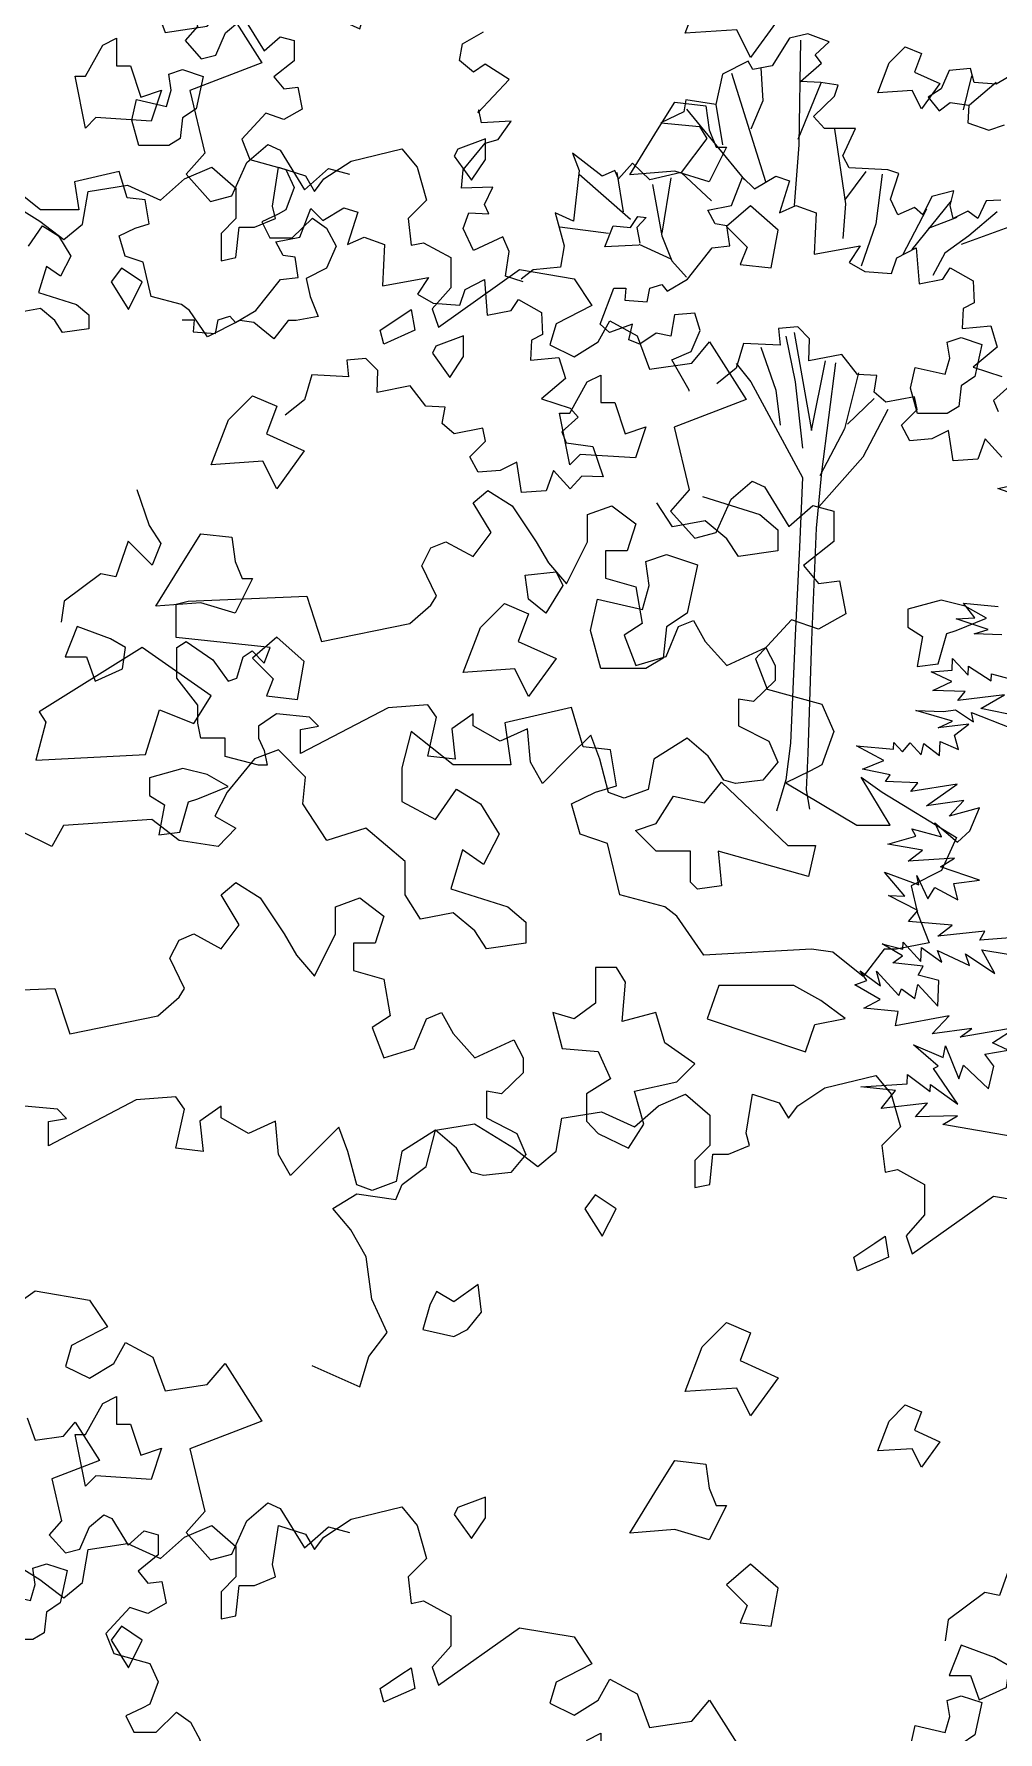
# Model space of a CAD drawing. Header units: inches. Extents: x 11.9 to 85.3, y 21.1 to 37.4.
# Drawn here: x 60.378 to 60.874, y 22.137 to 23.012 of the extents above; entities that cross this region are included whole.
import ezdxf

# ---------------------------------------------------------------- set-up
doc = ezdxf.new("R2010")
doc.units = ezdxf.units.IN
doc.header["$MEASUREMENT"] = 0
doc.layers.add('CAY', color=94, linetype='Continuous')
doc.layers.add('CAY-3', color=61, linetype='Continuous')

# ---------------------------------------------------------------- blocks, each defined once
blk = doc.blocks.new('A$C76451831')
at = {"layer": 'CAY'}
for p, q in [((3764, 1772.8), (3822.4, 1787)), ((3822.4, 1787), (3840.1, 1765.7)), ((3573, 1752.2), (3604.2, 1765.7)), ((3604.2, 1765.7), (3631.9, 1741.6)), ((3673.8, 1720.9), (3680.9, 1765.7)), ((3680.9, 1765.7), (3711.5, 1755.7)), ((3711.5, 1755.7), (3722.2, 1738)), ((3732.8, 1752.2), (3764, 1772.8)), ((3840.1, 1765.7), (3850.7, 1728)), ((3455.6, 1700.3), (3462.1, 1738)), ((3462.1, 1738), (3507.5, 1745.1)), ((3507.5, 1745.1), (3545.3, 1728)), ((3545.3, 1728), (3573, 1752.2)), ((3631.9, 1741.6), (3631.9, 1706.7)), ((3722.2, 1738), (3732.8, 1752.2)), ((3306.5, 1682.6), (3317.1, 1724.4)), ((3317.1, 1724.4), (3361.9, 1731.5)), ((3361.9, 1731.5), (3406.7, 1703.8)), ((3677.3, 1706.7), (3673.8, 1720.9)), ((3850.7, 1728), (3829.5, 1706.7)), ((3406.7, 1703.8), (3434.4, 1682.6)), ((3434.4, 1682.6), (3455.6, 1700.3)), ((3631.9, 1706.7), (3614.8, 1689.6)), ((3631.9, 1661.9), (3635.5, 1696.7)), ((3635.5, 1696.7), (3653.2, 1696.7)), ((3653.2, 1696.7), (3677.3, 1706.7)), ((3829.5, 1706.7), (3833, 1676.1)), ((3278.8, 1661.9), (3306.5, 1682.6)), ((3614.8, 1689.6), (3614.8, 1658.4)), ((3833, 1676.1), (3847.2, 1679)), ((3847.2, 1679), (3878.4, 1661.9)), ((3271.7, 1644.8), (3278.8, 1661.9)), ((3614.8, 1658.4), (3631.9, 1661.9)), ((3878.4, 1661.9), (3878.4, 1627.1)), ((3199.2, 1634.2), (3226.9, 1651.3)), ((3226.9, 1651.3), (3271.7, 1644.8)), ((3864.3, 1582.3), (3957.4, 1648.4)), ((3957.4, 1648.4), (4019.9, 1637.7)), ((3219.8, 1610), (3199.2, 1634.2)), ((3878.4, 1627.1), (3857.2, 1602.9)), ((3237.5, 1578.7), (3219.8, 1610)), ((3857.2, 1602.9), (3864.3, 1582.3)), ((3244, 1530.4), (3237.5, 1578.7)), ((2764.5, 1473.6), (2857.6, 1539.7)), ((2857.6, 1539.7), (2920.1, 1529)), ((2920.1, 1529), (2940.8, 1498.4)), ((3261.7, 1492), (3244, 1530.4)), ((2940.8, 1498.4), (2899.5, 1477.1)), ((3240.4, 1464.3), (3261.7, 1492)), ((2899.5, 1477.1), (2892.4, 1452.9)), ((2947.9, 1456.5), (2961.4, 1480.7)), ((2961.4, 1480.7), (2992.7, 1463.6)), ((2992.7, 1463.6), (3006.8, 1425.2)), ((3230.4, 1429.5), (3240.4, 1464.3)), ((2892.4, 1452.9), (2920.1, 1439.4)), ((2920.1, 1439.4), (2947.9, 1456.5)), ((3055.2, 1432.3), (3075.8, 1456.5)), ((3075.8, 1456.5), (3117.7, 1390.4)), ((3175, 1454.3), (3230.4, 1429.5)), ((3006.8, 1425.2), (3055.2, 1432.3)), ((3117.7, 1390.4), (3035.1, 1358.6)), ((3035.1, 1358.6), (3052.2, 1286.6)), ((3052.2, 1286.6), (3031, 1262.4)), ((3915.1, 501.1), (3898, 463.3)), ((3898, 463.3), (3863.2, 445.6)), ((3863.2, 445.6), (3870.3, 414.4)), ((3870.3, 414.4), (3883.8, 380.2)), ((3831.9, 373.1), (3807.8, 341.8)), ((3846.1, 373.1), (3831.9, 373.1)), ((3883.8, 380.2), (3846.1, 373.1))]:
    blk.add_line(p, q, dxfattribs=at)
for points in [[(3524.3, 1634.1), (3500.5, 1649.9), (3488.6, 1634.1), (3508.4, 1602.4)], [(3821.2, 1594.5), (3833.1, 1602.4), (3837, 1578.6), (3801.4, 1562.8), (3797.4, 1578.6)], [(3369.9, 1515.3), (3365.9, 1547), (3338.2, 1527.2), (3318.4, 1539), (3310.5, 1523.2), (3302.6, 1495.5), (3338.2, 1487.6), (3354, 1495.5)], [(3623.3, 1475.7), (3651, 1503.4), (3678.7, 1491.5), (3666.8, 1459.8), (3710.3, 1440), (3678.7, 1396.5), (3662.8, 1428.1), (3603.5, 1424.2)], [(2935.2, 1410.5), (2951, 1418.5), (2951, 1386.8), (2966.9, 1386.8), (2978.8, 1351.1), (3002.5, 1359.1), (2990.6, 1323.4), (2927.3, 1327.4), (2915.4, 1315.5), (2903.5, 1374.9), (2915.4, 1374.9)], [(3837.8, 1390.3), (3856.3, 1408.8), (3874.8, 1400.9), (3866.9, 1379.8), (3895.9, 1366.6), (3874.8, 1337.5), (3864.2, 1358.6), (3824.6, 1356)], [(3571.8, 1313.3), (3591.6, 1345), (3627.2, 1341), (3631.2, 1313.3), (3639.1, 1293.5), (3651, 1293.5), (3631.2, 1253.9), (3591.6, 1265.8), (3540.1, 1261.8)], [(3342.6, 1291.2), (3338.7, 1283.3), (3358.5, 1255.6), (3374.3, 1279.3), (3374.3, 1303.1)], [(3702.4, 1154.9), (3710.3, 1198.4), (3678.7, 1226.2), (3651, 1202.4), (3674.7, 1178.6), (3666.8, 1158.8)], [(3862.3, 1017), (3867.6, 1040.8), (3901.9, 1032.9), (3907.2, 1051.4), (3904.5, 1069.8), (3920.4, 1075.1), (3944.1, 1067.2), (3936.2, 1030.2), (3920.4, 1019.7), (3917.7, 995.9), (3904.5, 988), (3870.2, 988)], [(1037.6, 376.9), (1009.9, 384), (971.5, 373.4), (971.5, 352.7), (988.6, 342.1), (982.2, 307.9), (1006.3, 310.8), (1016.4, 345.6), (1027, 349.2), (1061.8, 363.3)]]:
    blk.add_lwpolyline(points, close=True, dxfattribs=at)
for points in [[(530, 749.3), (509.9, 755.6), (514.2, 784.1), (506.8, 800.9), (473, 785.1), (461.4, 810.4), (467.7, 828.4), (490.9, 827.3), (485.7, 837.9), (495.2, 857.9), (459.3, 856.8), (461.4, 877.9), (486.7, 908.5), (501.5, 912.7), (516.3, 933.8), (482.5, 931.7), (479.3, 946.5), (478.3, 943.3), (514.2, 981.3), (486.7, 999.2), (473, 989.7), (457.2, 1003.4), (460.4, 1022.4), (484.6, 1036.1)], [(3979.1, 158.1), (3899.4, 171.8), (3916.1, 181.6), (3868, 180.6), (3881.7, 196.4), (3828.5, 190.1), (3845, 210.9), (3805.3, 215), (3858.5, 218.6), (3858.8, 229), (3884.9, 209.5), (3885.2, 217.6), (3916.5, 195.2), (3888.5, 236.1), (3894, 238.6), (3865.5, 263.2), (3899.8, 248.8), (3902.6, 261.9), (3917.6, 224.2), (3923.1, 239.9), (3951.6, 212.6), (3957.9, 238.7), (3947.6, 252.6), (3974.4, 257.1), (3956.2, 265.5), (3983.5, 283.1), (3919.2, 272.2), (3932.7, 282.1), (3887.2, 276), (3906.5, 296.7), (3844.9, 285.2), (3848.2, 301.4), (3808.5, 305.5), (3827.4, 315.3), (3798.5, 332.2), (3812.3, 337.1), (3804.5, 348.3), (3827.9, 331.1), (3823.1, 347.6), (3848.9, 320), (3851.8, 327.6), (3867.3, 316.6), (3870.6, 332.4), (3893.7, 307.5), (3894.8, 337), (3871, 343.2), (3876.8, 353.5), (3842, 357.4), (3853.2, 365.2), (3829.6, 379.1), (3853.4, 372.9), (3853.7, 381), (3874.2, 359), (3874.8, 374.8), (3898.2, 358.2), (3893.2, 371.5), (3929.8, 354.3), (3925.3, 367.6), (3958.9, 345.2), (3944, 372.4), (4002.2, 362.7)], [(4011.2, 388.7), (3941.7, 383.4), (3947.5, 393.6), (3893.8, 387.8), (3910.1, 400.4), (3860, 404.8), (3870.8, 417.6), (3837, 434.6), (3855.6, 434), (3832.5, 461.5), (3871.9, 447), (3869.5, 457.5), (3882.2, 430.8), (3890.3, 443.7), (3916.6, 429.6), (3911.8, 448.3), (3941.4, 452.3), (3896.6, 467.5), (3912.8, 477.3), (3859.7, 474.2), (3876, 486.8), (3836.3, 493.6), (3868.4, 502.9), (3863.7, 511.2), (3897.8, 501.9), (3890.2, 518), (3916.2, 495.8), (3930.2, 508.9), (3941.6, 535.3), (3906.8, 525.6), (3923.3, 543.6), (3880.5, 537.4), (3915.8, 562.4), (3862.5, 553.9), (3870.5, 564), (3833.4, 565.3), (3839.1, 573.3), (3807.2, 579.8), (3831.5, 589.4), (3800.4, 606.4), (3842.9, 602.6), (3843.1, 610.3), (3853.2, 599.5), (3861.7, 609.7), (3874.4, 596.1), (3877.5, 609.1), (3895.6, 595.3), (3896.2, 611.2), (3917.2, 602.3), (3912.8, 618.8), (3929.1, 631.3), (3894, 627.1), (3910.6, 634.7), (3868.4, 647.1), (3900.1, 646), (3913.8, 647.7), (3934.6, 633.9), (3932.3, 644.8), (3976.9, 627)], [(3987.8, 640.2), (3942.8, 649.4), (3970.1, 664.8), (3916.4, 658.5), (3924.9, 668.7), (3887.8, 670), (3909.5, 680.1), (3885.8, 691.3), (3909.9, 693.2), (3910.4, 706.8), (3928.3, 687.6), (3928.7, 698), (3954.8, 681.2), (3955.1, 688.9), (3989.2, 680)], [(3967.1, 733.8), (3935.4, 734.9), (3951.4, 739.8), (3914.7, 752), (3936, 753.5), (3923, 770.3), (3962.8, 766.2)], [(3986.2, 893.2), (3962.5, 901.7), (3984, 906.4)], [(1109, 997.1), (1073.1, 976), (1047.8, 978.1), (1043.6, 993.9), (1019.3, 991.8), (1009.9, 970.7), (995.1, 961.2), (1007.7, 945.4), (1020.4, 954.9), (1041.5, 951.8), (1040.4, 931.7), (1064.7, 923.3), (1082.6, 929.6)], [(1078.4, 843.1), (1061.5, 842.1), (1052, 822), (1040.4, 830.5), (1023.6, 822), (1020.4, 836.8), (1024.6, 853.7), (999.3, 847.3), (988.8, 826.2), (979.3, 834.7), (960.3, 826.2), (951.8, 844.2), (961.3, 873.7), (948.7, 877.9), (904.4, 880), (897, 893.7), (911.8, 925.4), (875.9, 925.4), (863.3, 939.1), (887.5, 962.3), (891.7, 975), (871.7, 978.1), (848.5, 979.2), (872.7, 1000.3), (865.4, 1009.8), (881.2, 1024.5), (856.9, 1034), (835.8, 1028.7), (815.8, 997.1), (793.6, 992.9), (788.4, 1002.4), (758.8, 987.6), (751.5, 952.8), (716.7, 958.1), (714.5, 944.4), (688.2, 931.7), (732.5, 927.5), (740.9, 913.8), (711.4, 874.8), (675.5, 866.3), (655.5, 885.3), (639.7, 867.4), (635.4, 876.9), (620.7, 870.5), (586.9, 896.9), (594.3, 876.9), (588, 818.9), (566.9, 828.4), (577.4, 790.4), (573.2, 766.1), (541.6, 763), (527.9, 752.4)], [(848.5, 1026.6), (846.4, 906.4), (841.1, 836.8)], [(803.1, 995), (805.2, 957), (791.5, 924.3)], [(769.4, 988.7), (808.4, 864.2)], [(871.7, 977.1), (845.3, 912.7)], [(1044.7, 985.5), (1035.2, 946.5)], [(1073.1, 978.1), (1042.6, 951.8)], [(717.7, 947.5), (784.2, 866.3)], [(751.5, 952.8), (758.8, 906.4)], [(887.5, 924.3), (900.2, 838.9), (897, 798.8)], [(594.3, 872.7), (653.4, 821)], [(634.4, 741.9), (648.1, 741.9), (647, 728.2), (672.4, 726.1), (675.5, 741.9), (689.2, 746.1), (695.6, 738.7), (718.8, 752.4), (747.2, 788.3), (767.3, 790.4), (764.1, 813.6), (750.4, 815.7), (742, 831.5), (769.4, 836.8), (782, 869.5), (795.8, 855.8), (820, 870.5), (835.8, 865.3), (824.2, 828.4), (843.2, 836.8), (866.4, 828.4), (864.3, 780.9), (917, 790.4), (904.4, 771.4), (922.3, 760.9), (952.9, 758.7), (959.2, 776.7), (981.4, 788.3), (984.5, 747.1), (1012, 752.4), (1020.4, 765.1), (1046.8, 750.3), (1047.8, 725), (1035.2, 718.7), (1034.1, 695.5), (1066.8, 698.6), (1074.2, 674.4), (1046.8, 651.2), (1079.5, 640.6)], [(1089, 630.1), (1070, 613.2), (1075.2, 600.5)], [(1079.5, 547.8), (1060.5, 568.9), (1052, 545.7), (1023.6, 543.6), (1018.3, 578.4), (999.3, 568.9), (974, 566.8), (964.5, 584.7), (982.4, 602.7), (979.3, 617.4), (946.6, 611.1), (932.9, 622.7), (936, 641.7), (913.9, 642.7), (895.9, 665.9), (858, 658.6), (859, 683.9), (845.3, 697.6), (823.2, 695.5), (825.3, 676.5), (783.1, 678.6), (774.7, 650.1), (752.5, 632.2)], [(637.6, 874.8), (644.9, 829.4)], [(678.7, 861.1), (689.2, 802), (700.8, 773.5), (717.7, 754.5)], [(699.8, 868.4), (689.2, 805.2)], [(711.4, 874.8), (746.2, 842.1)], [(923.4, 875.8), (899.1, 843.1)], [(942.4, 872.7), (935, 815.7), (918.1, 767.2)], [(1021.5, 842.1), (976.1, 786.2)], [(662.9, 791.4), (623.8, 789.3), (633.3, 813.6), (653.4, 811.5), (661.8, 824.1), (671.3, 823.1), (660.8, 811.5), (663.9, 793.6)], [(993, 832.6), (965.6, 779.8)], [(1027.8, 823.1), (995.1, 810.4)], [(1074.2, 829.4), (1041.5, 802), (1014.1, 782), (1000.4, 756.6)], [(572.2, 812.5), (628.1, 805.2)], [(1033.1, 792.5), (1087.9, 812.5)], [(662.9, 792.5), (699.8, 775.6)], [(720.9, 623.7), (720.9, 624.8), (700.8, 659.6), (723, 669.1), (733.5, 693.4), (727.2, 713.4), (704, 711.3), (699.8, 687), (682.9, 690.2), (663.9, 677.5), (651.3, 682.8), (655.5, 700.7), (629.1, 691.2), (618.6, 700.7), (634.4, 741.9)], [(831.6, 687), (842.2, 634.3), (850.6, 558.4)], [(841.1, 691.2), (861.1, 578.4), (877, 658.6)], [(803.1, 674.4), (820, 624.8), (825.3, 584.7)], [(774.7, 655.4), (791.5, 634.3), (850.6, 524.6), (847.4, 444.5), (842.2, 343.2), (836.9, 219.8), (831.6, 177.6), (821.1, 141.8)], [(888.6, 656.4), (872.7, 530.9), (866.4, 466.6), (861.1, 337.9), (856.9, 208.2), (854.8, 166), (859, 143.9)], [(914.9, 644.8), (899.1, 580.5), (870.6, 526.7)], [(932.9, 615.3), (902.3, 585.8)], [(948.7, 602.7), (920.2, 547.8), (869.6, 490.9)]]:
    blk.add_lwpolyline(points, dxfattribs=at)
at = {"layer": 'CAY-3'}
for p, q in [((3100.6, 1276), (3124.7, 1296.6)), ((3124.7, 1296.6), (3138.9, 1290.1)), ((3138.9, 1290.1), (3166.6, 1244.7)), ((3220.2, 1277.6), (3278.5, 1291.8)), ((3278.5, 1291.8), (3296.2, 1270.6)), ((3029.1, 1257), (3060.4, 1270.6)), ((3060.4, 1270.6), (3088.1, 1246.4)), ((3083.5, 1237.6), (3100.6, 1276)), ((3130, 1225.7), (3137, 1270.6)), ((3137, 1270.6), (3167.7, 1260.5)), ((3166.6, 1244.7), (3194.3, 1268.9)), ((3188.9, 1257), (3220.2, 1277.6)), ((3194.3, 1268.9), (3218.5, 1262.4)), ((3296.2, 1270.6), (3306.9, 1232.8)), ((2918.3, 1242.8), (2963.7, 1249.9)), ((2963.7, 1249.9), (3001.4, 1232.8)), ((3001.4, 1232.8), (3029.1, 1257)), ((3031, 1262.4), (3058.7, 1231.2)), ((3167.7, 1260.5), (3178.3, 1242.8)), ((3178.3, 1242.8), (3188.9, 1257)), ((2818.1, 1236.4), (2862.9, 1208.6)), ((2911.8, 1205.1), (2918.3, 1242.8)), ((3058.7, 1231.2), (3083.5, 1237.6)), ((3088.1, 1246.4), (3088.1, 1211.6)), ((3306.9, 1232.8), (3285.6, 1211.6)), ((2862.9, 1208.6), (2890.6, 1187.4)), ((3088.1, 1211.6), (3071, 1194.5)), ((3109.3, 1201.6), (3133.5, 1211.6)), ((3133.5, 1211.6), (3130, 1225.7)), ((3285.6, 1211.6), (3289.2, 1180.9)), ((2890.6, 1187.4), (2911.8, 1205.1)), ((3071, 1194.5), (3071, 1163.2)), ((3088.1, 1166.8), (3091.6, 1201.6)), ((3091.6, 1201.6), (3109.3, 1201.6)), ((3289.2, 1180.9), (3303.3, 1183.9)), ((3303.3, 1183.9), (3334.6, 1166.8)), ((3071, 1163.2), (3088.1, 1166.8)), ((3320.4, 1087.1), (3413.6, 1153.2)), ((3334.6, 1166.8), (3334.6, 1131.9)), ((3413.6, 1153.2), (3476.1, 1142.6)), ((3334.6, 1131.9), (3313.3, 1107.8)), ((3476.1, 1142.6), (3496.7, 1111.9)), ((3496.7, 1111.9), (3455.4, 1090.7)), ((3313.3, 1107.8), (3320.4, 1087.1)), ((3503.8, 1070), (3517.3, 1094.2)), ((3517.3, 1094.2), (3548.6, 1077.1)), ((3455.4, 1090.7), (3448.4, 1066.5)), ((3548.6, 1077.1), (3562.7, 1038.8)), ((3448.4, 1066.5), (3476.1, 1052.9)), ((3476.1, 1052.9), (3503.8, 1070)), ((3611.1, 1045.8), (3631.7, 1070)), ((3631.7, 1070), (3673.6, 1003.9)), ((3562.7, 1038.8), (3611.1, 1045.8)), ((3673.6, 1003.9), (3591, 972.1)), ((3591, 972.1), (3608.1, 900.1)), ((3608.1, 900.1), (3586.9, 875.9)), ((3656.5, 889.5), (3680.7, 910.2)), ((3680.7, 910.2), (3694.8, 903.7)), ((3694.8, 903.7), (3722.5, 858.3)), ((3639.4, 851.2), (3656.5, 889.5)), ((3722.5, 858.3), (3750.2, 882.4)), ((3750.2, 882.4), (3774.4, 875.9)), ((3586.9, 875.9), (3614.6, 844.7)), ((3774.4, 875.9), (3774.4, 841.1)), ((3614.6, 844.7), (3639.4, 851.2)), ((3774.4, 841.1), (3739.6, 813.4)), ((3739.6, 813.4), (3756.7, 792.8)), ((3756.7, 792.8), (3780.9, 795.7)), ((3780.9, 795.7), (3788, 758)), ((3725.5, 750.9), (3684.2, 706.1)), ((3756.7, 740.3), (3725.5, 750.9)), ((3788, 758), (3756.7, 740.3)), ((3684.2, 706.1), (3697.8, 671.3)), ((3697.8, 671.3), (3760.3, 654.2)), ((3473.1, 650.6), (3396.5, 632.9)), ((3486.7, 605.2), (3473.1, 650.6)), ((3760.3, 654.2), (3774.4, 622.9)), ((3396.5, 632.9), (3403.5, 584.6)), ((3289.2, 622.9), (3278.5, 581)), ((3337.5, 584.6), (3289.2, 622.9)), ((3517.9, 601.7), (3486.7, 605.2)), ((3774.4, 622.9), (3760.3, 584.6)), ((3109.3, 591.6), (3078.1, 553.3)), ((3137, 601.7), (3109.3, 591.6)), ((3167.7, 570.4), (3137, 601.7)), ((3525, 560.4), (3517.9, 601.7)), ((3164.8, 539.7), (3167.7, 570.4)), ((3278.5, 581), (3278.5, 542.7)), ((3403.5, 584.6), (3337.5, 584.6)), ((3746.7, 577.5), (3719, 563.9)), ((3760.3, 584.6), (3746.7, 577.5)), ((3839, 515.2), (3805.7, 570.4)), ((3805.7, 570.4), (3829.8, 553.3)), ((3078.1, 553.3), (3063.9, 525.6)), ((3316.9, 522), (3341, 556.8)), ((3341, 556.8), (3368.8, 539.7)), ((3473.1, 539.7), (3500.8, 553.3)), ((3500.8, 553.3), (3525, 560.4)), ((3719, 563.9), (3800.7, 515.2)), ((3829.8, 553.3), (3915.1, 501.1)), ((3192.5, 497.8), (3164.8, 539.7)), ((3278.5, 542.7), (3316.9, 522)), ((3368.8, 539.7), (3390, 504.9)), ((3483.1, 504.9), (3473.1, 539.7)), ((86.7, 510.8), (100.8, 469.5)), ((472.7, 495.7), (489.8, 509.9)), ((489.8, 509.9), (517.5, 492.2)), ((2876.6, 490.8), (2841.8, 507.9)), ((2890.2, 514.9), (2876.6, 490.8)), ((2991.4, 522), (2890.2, 514.9)), ((3022.7, 497.8), (2991.4, 522)), ((3063.9, 525.6), (3088.1, 512)), ((3088.1, 512), (3067.5, 490.8)), ((3237.3, 512), (3192.5, 497.8)), ((3282.1, 473.7), (3237.3, 512)), ((3800.7, 515.2), (3839, 515.2)), ((493.3, 461.5), (472.7, 495.7)), ((517.5, 492.2), (545.2, 450.9)), ((604.1, 482.1), (631.9, 492.2)), ((631.9, 492.2), (659.6, 471.5)), ((701.4, 468), (683.7, 495.7)), ((736.2, 502.8), (801.7, 482.1)), ((3067.5, 490.8), (3022.7, 497.8)), ((3390, 504.9), (3372.3, 470.1)), ((3514.4, 494.3), (3483.1, 504.9)), ((3528.5, 435.3), (3514.4, 494.3)), ((100.8, 469.5), (114.4, 448.9)), ((604.1, 450.9), (604.1, 482.1)), ((659.6, 471.5), (649.5, 440.3)), ((739.2, 475.1), (701.4, 468)), ((763.9, 454.4), (739.2, 475.1)), ((801.7, 482.1), (822.3, 464.4)), ((3282.1, 435.3), (3282.1, 473.7)), ((3348.1, 487.2), (3334.6, 442.4)), ((3372.3, 470.1), (3348.1, 487.2)), ((76.8, 451.7), (62.5, 410.5)), ((86.7, 441.8), (76.8, 451.7)), ((114.4, 448.9), (104.4, 424.1)), ((424.3, 443.8), (441.4, 450.9)), ((441.4, 450.9), (472.7, 433.8)), ((472.7, 433.8), (493.3, 461.5)), ((545.2, 450.9), (559.3, 426.7)), ((580, 402.5), (604.1, 450.9)), ((777.5, 433.8), (763.9, 454.4)), ((822.3, 464.4), (822.3, 440.3)), ((3071, 435.3), (3088.1, 449.5)), ((3088.1, 449.5), (3115.8, 431.8)), ((104.4, 424.1), (86.7, 441.8)), ((413.7, 423.2), (424.3, 443.8)), ((624.8, 440.3), (624.8, 409)), ((649.5, 440.3), (624.8, 440.3)), ((822.3, 440.3), (777.5, 433.8)), ((3091.6, 401.1), (3071, 435.3)), ((3115.8, 431.8), (3143.5, 390.5)), ((3202.5, 421.8), (3230.2, 431.8)), ((3230.2, 431.8), (3257.9, 411.1)), ((3299.8, 407.6), (3282.1, 435.3)), ((3334.6, 442.4), (3400, 421.8)), ((3580.4, 421.8), (3528.5, 435.3)), ((45.4, 414.1), (3.5, 382.8)), ((62.5, 410.5), (45.4, 414.1)), ((430.8, 388.4), (413.7, 423.2)), ((559.3, 426.7), (580, 402.5)), ((3202.5, 390.5), (3202.5, 421.8)), ((3257.9, 411.1), (3247.9, 379.9)), ((3337.5, 414.7), (3299.8, 407.6)), ((3362.3, 394), (3337.5, 414.7)), ((3400, 421.8), (3420.6, 404.1)), ((3594, 411.1), (3580.4, 421.8)), ((3625.2, 366.3), (3594, 411.1)), ((624.8, 409), (659.6, 399)), ((659.6, 399), (666.6, 357.1)), ((3022.7, 383.4), (3039.8, 390.5)), ((3039.8, 390.5), (3071, 373.4)), ((3071, 373.4), (3091.6, 401.1)), ((3143.5, 390.5), (3157.7, 366.3)), ((3178.3, 342.1), (3202.5, 390.5)), ((3375.8, 373.4), (3362.3, 394)), ((3420.6, 404.1), (3420.6, 379.9)), ((3.5, 382.8), (0, 358.6)), ((132.1, 379.3), (145.6, 382.8)), ((132.1, 340.9), (132.1, 379.3)), ((145.6, 382.8), (281.8, 388.3)), ((281.8, 388.3), (298.9, 336.4)), ((400.1, 357.1), (424.3, 378.3)), ((424.3, 378.3), (430.8, 388.4)), ((3012, 362.8), (3022.7, 383.4)), ((3223.1, 379.9), (3223.1, 348.6)), ((3247.9, 379.9), (3223.1, 379.9)), ((3420.6, 379.9), (3375.8, 373.4)), ((3748.8, 373.1), (3625.2, 366.3)), ((3773, 369.5), (3748.8, 373.1)), ((298.9, 336.4), (400.1, 357.1)), ((666.6, 357.1), (646, 343.5)), ((694.4, 319.3), (708.5, 353.5)), ((708.5, 353.5), (725.6, 360.6)), ((725.6, 360.6), (739.2, 336.4)), ((3029.1, 328), (3012, 362.8)), ((3157.7, 366.3), (3178.3, 342.1)), ((3807.8, 341.8), (3773, 369.5)), ((240, 329.4), (132.1, 340.9)), ((132.7, 329.4), (143.3, 336.4)), ((143.3, 336.4), (173.9, 315.2)), ((646, 343.5), (659.6, 308.7)), ((739.2, 336.4), (763.9, 308.7)), ((3223.1, 348.6), (3257.9, 338.6)), ((3257.9, 338.6), (3265, 296.7)), ((132.7, 294.5), (132.7, 329.4)), ((173.9, 315.2), (191.6, 291)), ((201.6, 294.5), (208.7, 318.7)), ((208.7, 318.7), (219.3, 325.8)), ((219.3, 325.8), (232.9, 311.7)), ((232.9, 311.7), (240, 329.4)), ((659.6, 308.7), (694.4, 319.3)), ((763.9, 308.7), (808.7, 329.4)), ((808.7, 329.4), (819.4, 308.7)), ((2744, 322.4), (2880.2, 328)), ((2880.2, 328), (2897.3, 276)), ((2998.5, 296.7), (3022.7, 317.9)), ((3022.7, 317.9), (3029.1, 328)), ((156.8, 263.3), (132.7, 294.5)), ((191.6, 291), (201.6, 294.5)), ((819.4, 308.7), (819.4, 291.6)), ((2897.3, 276), (2998.5, 296.7)), ((3265, 296.7), (3244.4, 283.1)), ((3292.7, 259), (3306.9, 293.2)), ((3306.9, 293.2), (3323.9, 300.2)), ((3323.9, 300.2), (3337.5, 276.1)), ((819.4, 291.6), (794.6, 267.4)), ((3244.4, 283.1), (3257.9, 248.3)), ((3337.5, 276.1), (3362.3, 248.3)), ((156.8, 242.6), (156.8, 263.3)), ((375.4, 260.4), (274.7, 207.8)), ((420.8, 263.9), (375.4, 260.4)), ((430.8, 249.7), (420.8, 263.9)), ((794.6, 267.4), (777.5, 270.4)), ((777.5, 270.4), (777.5, 239.7)), ((3257.9, 248.3), (3292.7, 259)), ((3362.3, 248.3), (3407.1, 269)), ((3407.1, 269), (3417.7, 248.3)), ((160.4, 225.5), (156.8, 242.6)), ((247, 253.3), (226.4, 239.1)), ((226.4, 239.1), (226.4, 225.5)), ((284.8, 249.7), (247, 253.3)), ((274.7, 235.6), (295.4, 239.1)), ((274.7, 207.8), (274.7, 235.6)), ((295.4, 239.1), (284.8, 249.7)), ((420.8, 204.9), (430.8, 249.7)), ((472.7, 253.3), (448.5, 236.2)), ((448.5, 236.2), (452, 201.4)), ((472.7, 239.7), (472.7, 253.3)), ((503.9, 222), (472.7, 239.7)), ((535.2, 236.2), (503.9, 222)), ((538.7, 197.8), (535.2, 236.2)), ((777.5, 239.7), (812.3, 222)), ((3417.7, 248.3), (3417.7, 231.2)), ((188.1, 225.5), (160.4, 225.5)), ((188.1, 204.3), (188.1, 225.5)), ((226.4, 225.5), (232.9, 211.4)), ((607.7, 229.1), (583.5, 204.9)), ((618.3, 201.4), (607.7, 229.1)), ((718.5, 225.5), (680.2, 201.4)), ((742.7, 204.9), (718.5, 225.5)), ((812.3, 222), (822.3, 197.8)), ((3417.7, 231.2), (3392.9, 207)), ((226.4, 194.3), (188.1, 204.3)), ((232.9, 211.4), (236.4, 194.3)), ((452, 201.4), (420.8, 204.9)), ((552.3, 173.6), (538.7, 197.8)), ((583.5, 204.9), (552.3, 173.6)), ((628.3, 163), (618.3, 201.4)), ((680.2, 201.4), (673.7, 166.6)), ((760.4, 177.2), (742.7, 204.9)), ((822.3, 197.8), (805.2, 177.2)), ((2973.7, 200), (2873.1, 147.5)), ((3019.1, 203.5), (2973.7, 200)), ((3029.1, 189.3), (3019.1, 203.5)), ((3375.8, 210), (3375.8, 179.3)), ((3392.9, 207), (3375.8, 210)), ((236.4, 194.3), (226.4, 194.3)), ((774, 173.6), (760.4, 177.2)), ((805.2, 177.2), (774, 173.6)), ((2883.1, 189.3), (2845.4, 192.9)), ((2873.1, 175.2), (2893.7, 178.7)), ((2893.7, 178.7), (2883.1, 189.3)), ((3019.1, 144.5), (3029.1, 189.3)), ((3071, 192.9), (3046.8, 175.8)), ((3046.8, 175.8), (3050.4, 141)), ((3071, 179.3), (3071, 192.9)), ((3102.3, 161.6), (3071, 179.3)), ((3133.5, 175.8), (3102.3, 161.6)), ((3137, 137.4), (3133.5, 175.8)), ((3375.8, 179.3), (3410.6, 161.6)), ((646, 156.5), (628.3, 163)), ((673.7, 166.6), (646, 156.5)), ((2873.1, 147.5), (2873.1, 175.2)), ((3206, 168.7), (3181.9, 144.5)), ((3216.6, 141), (3206, 168.7)), ((3316.9, 165.2), (3278.5, 141)), ((3341, 144.5), (3316.9, 165.2)), ((3410.6, 161.6), (3420.6, 137.4)), ((3050.4, 141), (3019.1, 144.5)), ((3150.6, 113.3), (3137, 137.4)), ((3181.9, 144.5), (3150.6, 113.3)), ((3226.7, 102.6), (3216.6, 141)), ((3278.5, 141), (3272.1, 106.2)), ((3358.7, 116.8), (3341, 144.5)), ((3420.6, 137.4), (3403.5, 116.8)), ((3244.4, 96.1), (3226.7, 102.6)), ((3272.1, 106.2), (3244.4, 96.1)), ((3372.3, 113.3), (3358.7, 116.8)), ((3403.5, 116.8), (3372.3, 113.3))]:
    blk.add_line(p, q, dxfattribs=at)
for points in [[(6750.3, 1082.2), (6759.7, 1056.6), (6792, 1061.4), (6805.7, 1077.5), (6833.6, 1033.4), (6778.6, 1012.2), (6790, 964.2), (6775.9, 948.1), (6794.3, 927.3), (6810.8, 931.6), (6822.2, 957.2), (6838.4, 970.9), (6847.8, 966.6), (6866.3, 936.3), (6884.7, 952.4), (6900.9, 948.1), (6900.9, 924.9), (6877.7, 906.4), (6889.1, 892.7), (6905.2, 894.6), (6909.9, 869.5), (6889.1, 857.7), (6868.2, 864.7), (6840.7, 834.9), (6849.8, 811.7), (6891.4, 800.2), (6900.9, 779.4), (6891.4, 753.8), (6882.4, 749.1), (6863.9, 740.1), (6872.9, 721.6), (6898.5, 721.6), (6921.7, 744.4), (6937.8, 733), (6949.2, 712.2), (6937.8, 687), (6914.6, 675.2), (6919.3, 654.4), (6928.4, 631.5), (6903.2, 626.8), (6893.8, 626.8), (6877.7, 606), (6854.5, 624.5), (6838.4, 626.8), (6801.4, 608.3), (6780.6, 638.2), (6771.5, 645.3), (6736.9, 654.4), (6727.5, 693.7), (6706.7, 700.8), (6700, 724), (6718.5, 733), (6734.6, 737.7), (6729.9, 765.3), (6709, 767.6), (6700, 797.9), (6648.9, 786.1), (6653.6, 753.8), (6609.6, 753.8), (6577.4, 779.4)], [(6595.8, 712.2), (6611.9, 735.4), (6630.4, 724), (6644.6, 700.8), (6632.8, 677.6), (6616.7, 689), (6607.6, 659.1), (6651.2, 645.3), (6665, 633.5), (6665, 617.4), (6635.1, 613.1), (6626.1, 626.8), (6609.6, 640.6), (6584.4, 635.9)], [(138.9, 705.6), (152.6, 705.6), (151.5, 691.9), (176.9, 689.8), (180, 705.6), (193.7, 709.9), (200.1, 702.5), (223.3, 716.2), (251.7, 752), (271.8, 754.2), (268.6, 777.4), (254.9, 779.5), (246.5, 795.3), (273.9, 800.6), (286.5, 833.3), (300.3, 819.5), (324.5, 834.3), (340.3, 829), (328.7, 792.1), (347.7, 800.6), (370.9, 792.1), (368.8, 744.7), (421.5, 754.2), (408.9, 735.2), (426.8, 724.6), (457.4, 722.5), (463.7, 740.4), (485.9, 752), (489, 710.9), (516.5, 716.2), (524.9, 728.8), (551.3, 714.1), (552.3, 688.8), (539.7, 682.4), (538.6, 659.2), (571.3, 662.4), (578.7, 638.1), (551.3, 614.9), (584, 604.4), (593.5, 593.8), (574.5, 577), (579.7, 564.3), (610.3, 560.1), (621.9, 525.3), (597.7, 526.3), (584, 511.6), (565, 532.7), (556.5, 509.5), (528.1, 507.4), (522.8, 542.2), (503.8, 532.7), (478.5, 530.6), (469, 548.5), (486.9, 566.4), (483.8, 581.2), (451.1, 574.9), (437.4, 586.5), (440.5, 605.4), (418.4, 606.5), (400.5, 629.7), (362.5, 622.3), (363.5, 647.6), (349.8, 661.3), (327.7, 659.2), (329.8, 640.3), (287.6, 642.4), (279.2, 613.9), (257, 596)]]:
    blk.add_lwpolyline(points, dxfattribs=at)
for points in [[(2980.4, 1138.9), (2956.7, 1154.8), (2944.8, 1138.9), (2964.6, 1107.2)], [(3277.4, 1099.3), (3289.2, 1107.2), (3293.2, 1083.5), (3257.6, 1067.6), (3253.6, 1083.5)], [(3491.1, 1024.1), (3507, 1032), (3507, 1000.3), (3522.8, 1000.3), (3534.7, 964.7), (3558.4, 972.6), (3546.6, 936.9), (3483.2, 940.9), (3471.3, 929), (3459.5, 988.4), (3471.3, 988.4)], [(3079.4, 980.5), (3107.1, 1008.2), (3134.8, 996.3), (3123, 964.7), (3166.5, 944.9), (3134.8, 901.3), (3119, 933), (3059.6, 929)], [(6714.6, 856.8), (6719.9, 880.5), (6754.2, 872.6), (6759.5, 891.1), (6756.9, 909.6), (6772.7, 914.8), (6796.5, 906.9), (6788.5, 870), (6772.7, 859.4), (6770.1, 835.6), (6756.9, 827.7), (6722.6, 827.7)], [(3027.9, 818.1), (3047.7, 849.8), (3083.4, 845.8), (3087.3, 818.1), (3095.2, 798.3), (3107.1, 798.3), (3087.3, 758.7), (3047.7, 770.6), (2996.3, 766.6)], [(3495.1, 738.9), (3503, 774.6), (3554.5, 762.7), (3562.4, 790.4), (3558.4, 818.1), (3582.2, 826), (3617.8, 814.2), (3605.9, 758.7), (3582.2, 742.9), (3578.2, 707.2), (3558.4, 695.3), (3507, 695.3)], [(3423.8, 774.6), (3419.9, 802.3), (3455.5, 806.2), (3463.4, 790.4), (3443.6, 758.7)], [(3158.6, 659.7), (3166.5, 703.3), (3134.8, 731), (3107.1, 707.2), (3130.9, 683.5), (3123, 663.7)], [(3039.8, 632), (3059.6, 663.7), (2980.4, 719.1), (2862.1, 645.5), (2870, 633.6), (2858.2, 590.1), (2984.4, 596.3), (3000.2, 647.8)], [(430.1, 675.3), (426.1, 667.3), (445.9, 639.6), (461.7, 663.4), (461.7, 687.1)], [(3570.3, 517.1), (3590.1, 548.8), (3625.7, 540.9), (3645.5, 564.6), (3721.6, 492.2), (3753.2, 492.2), (3745.3, 456.6), (3641.6, 485.4), (3645.5, 445.8), (3617.8, 441.9), (3609.9, 449.8), (3609.9, 485.4), (3570.3, 485.4), (3546.6, 509.2)], [(481.1, 352.5), (508.8, 380.2), (536.5, 368.3), (524.6, 336.6), (568.2, 316.8), (536.5, 273.3), (520.7, 305), (461.3, 301)], [(56.6, 339.4), (18.3, 353.5), (4.7, 318.7), (28.9, 318.7), (38.9, 291), (70.2, 305.2), (73.7, 329.4)], [(3535, 335), (3525, 352.1), (3500.8, 352.1), (3500.8, 310.9), (3476.1, 293.2), (3451.9, 300.2), (3462.5, 259), (3503.8, 255.4), (3517.9, 224.1), (3490.2, 207), (3490.2, 175.8), (3503.8, 161.6), (3538.6, 144.5), (3556.3, 172.2), (3545.6, 210), (3594, 220.6), (3614.6, 241.3), (3580.4, 265.4), (3569.8, 300.2), (3531.5, 290.2)], [(3728.2, 331.2), (3642.3, 331.5), (3628.8, 293.2), (3741.7, 255.1), (3752.3, 286.4), (3787.1, 293.5), (3759.4, 314.1)], [(167.4, 183.7), (139.7, 190.7), (101.4, 180.1), (101.4, 159.5), (118.5, 148.9), (112, 114.6), (136.2, 117.6), (146.2, 152.4), (156.8, 155.9), (191.6, 170.1)]]:
    blk.add_lwpolyline(points, close=True, dxfattribs=at)

msp = doc.modelspace()

# ---------------------------------------------------------------- block references
at = {"layer": 'CAY', "xscale": 0.0004489089019145984, "yscale": 0.0004489089019145984, "zscale": 0.0004489089019145984}
for p in [(57.4138, 22.58311), (60.39163, 22.54812), (59.0954, 22.37316), (60.84706, 22.02325), (57.34374, 21.8133), (59.0954, 21.67334)]:
    msp.add_blockref('A$C76451831', p, dxfattribs=at)

doc.saveas('drawing.dxf')
